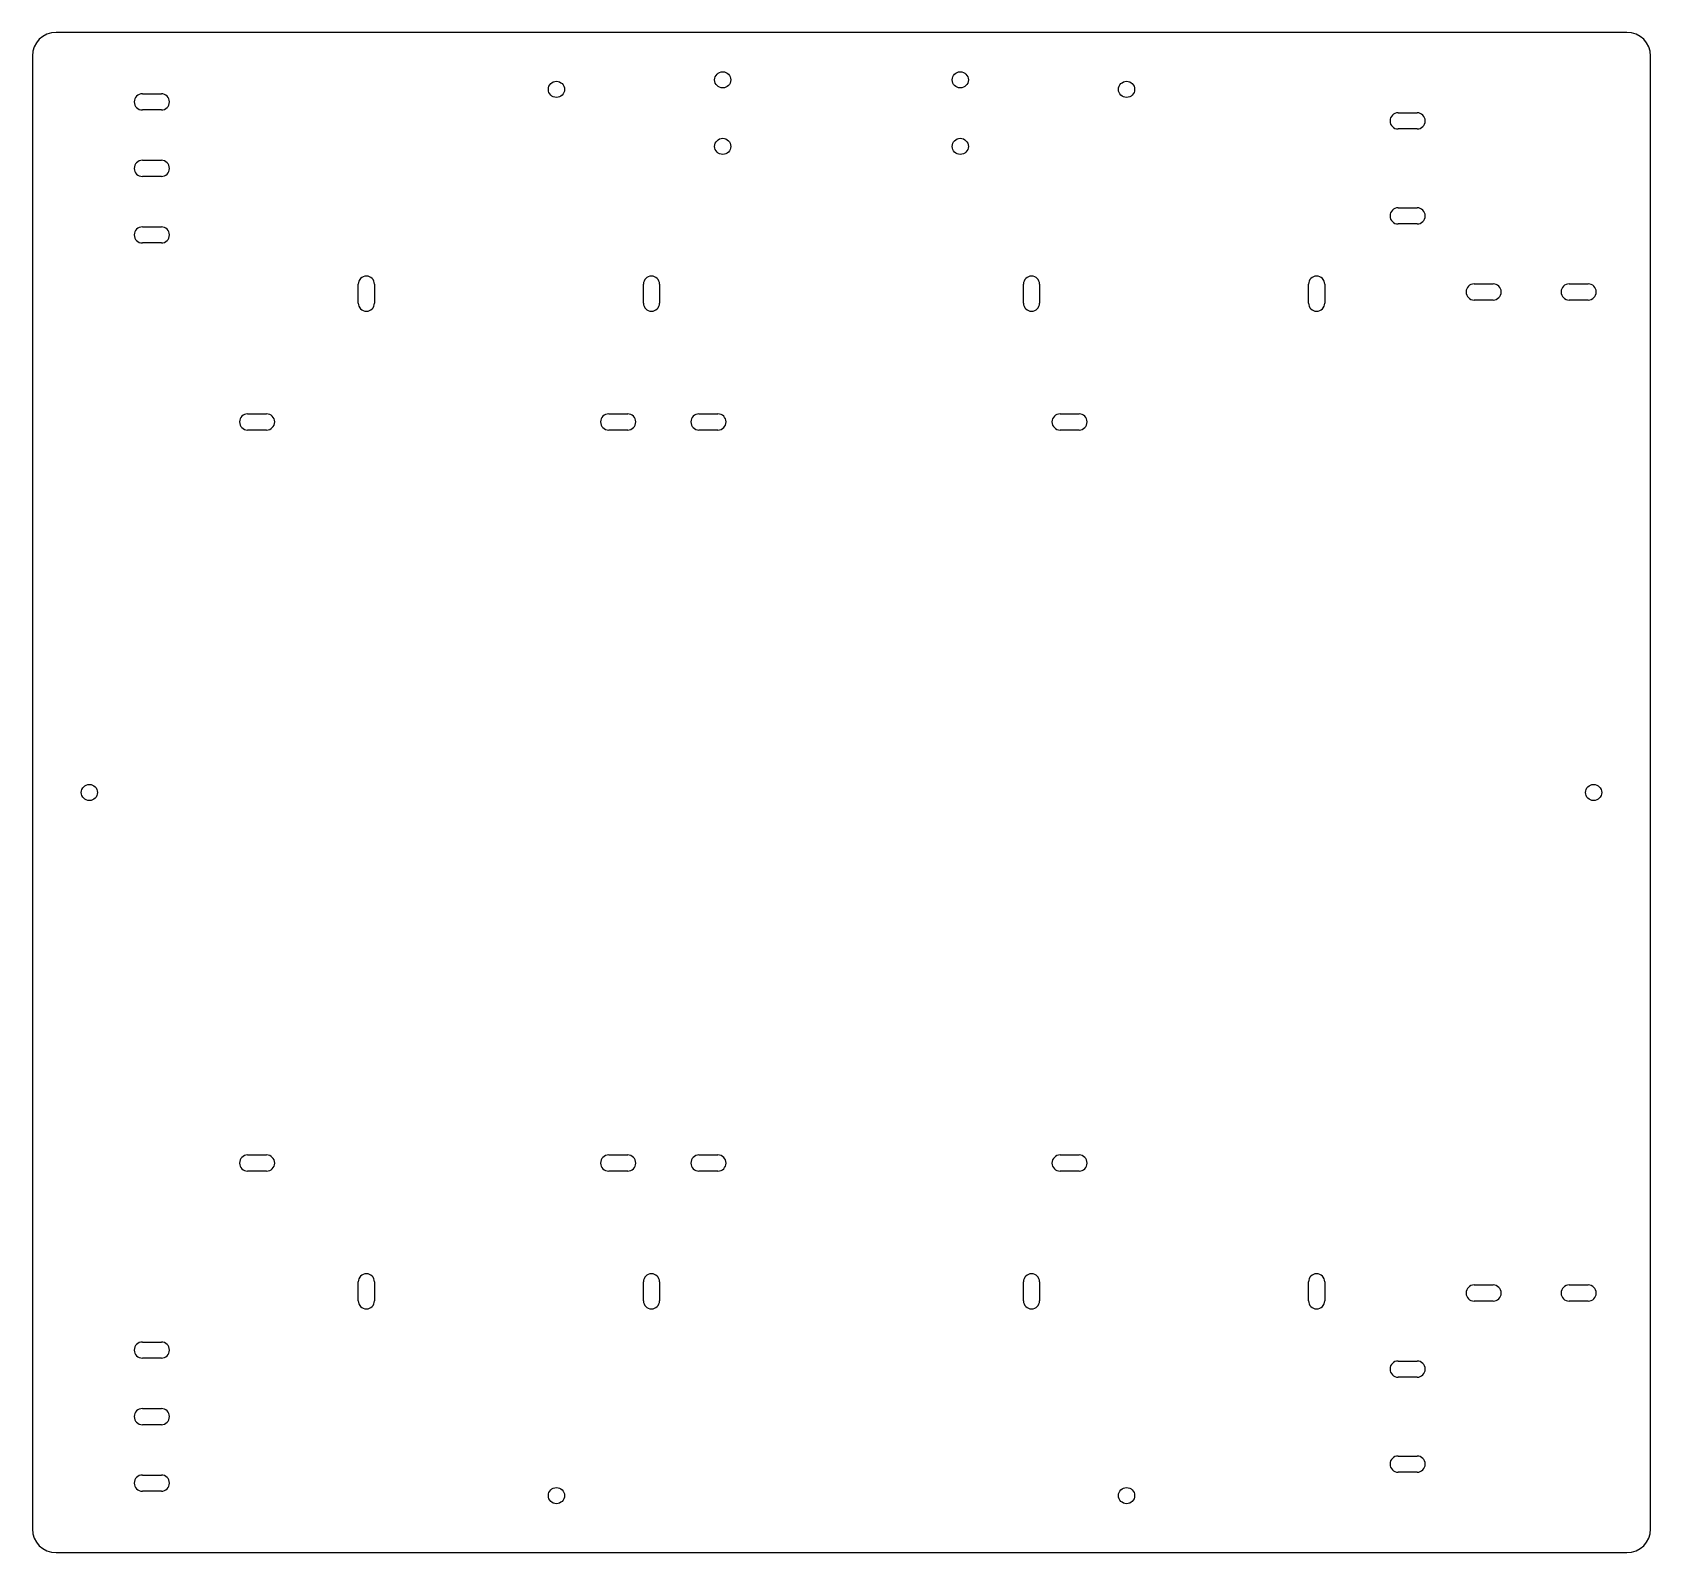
# Model space of a CAD drawing. Header units: millimetres. Extents: x -170 to 170, y -160 to 160.
import ezdxf

# ---------------------------------------------------------------- set-up
doc = ezdxf.new("R2010")
doc.units = ezdxf.units.MM
doc.layers.add('CUT', color=7, linetype='Continuous')

msp = doc.modelspace()

# ---------------------------------------------------------------- linework, layer by layer
at = {"layer": 'CUT'}
for p, q in [((165.3, 160), (-165.3, 160)), ((-170.3, 155), (-170.3, -155)), ((170.3, -155), (170.3, 155)), ((-147.15, 147.065), (-143.15, 147.065)), ((-143.15, 143.665), (-147.15, 143.665)), ((117.15, 143.065), (121.15, 143.065)), ((121.15, 139.665), (117.15, 139.665)), ((-147.15, 133.065), (-143.15, 133.065)), ((-143.15, 129.665), (-147.15, 129.665)), ((117.15, 123.065), (121.15, 123.065)), ((121.15, 119.665), (117.15, 119.665)), ((-147.15, 119.065), (-143.15, 119.065)), ((-143.15, 115.665), (-147.15, 115.665)), ((-101.7, 103), (-101.7, 107)), ((-98.3, 107), (-98.3, 103)), ((-41.7, 103), (-41.7, 107)), ((-38.3, 107), (-38.3, 103)), ((38.3, 103), (38.3, 107)), ((41.7, 107), (41.7, 103)), ((98.3, 103), (98.3, 107)), ((101.7, 107), (101.7, 103)), ((133.15, 107.065), (137.15, 107.065)), ((153.15, 107.065), (157.15, 107.065)), ((137.15, 103.665), (133.15, 103.665)), ((157.15, 103.665), (153.15, 103.665)), ((-125, 79.7), (-121, 79.7)), ((-49, 79.7), (-45, 79.7)), ((-30, 79.7), (-26, 79.7)), ((46, 79.7), (50, 79.7)), ((-121, 76.3), (-125, 76.3)), ((-45, 76.3), (-49, 76.3)), ((-26, 76.3), (-30, 76.3)), ((50, 76.3), (46, 76.3)), ((-125, -76.3), (-121, -76.3)), ((-49, -76.3), (-45, -76.3)), ((-30, -76.3), (-26, -76.3)), ((46, -76.3), (50, -76.3)), ((-121, -79.7), (-125, -79.7)), ((-45, -79.7), (-49, -79.7)), ((-26, -79.7), (-30, -79.7)), ((50, -79.7), (46, -79.7)), ((-101.7, -107), (-101.7, -103)), ((-98.3, -103), (-98.3, -107)), ((-41.7, -107), (-41.7, -103)), ((-38.3, -103), (-38.3, -107)), ((38.3, -107), (38.3, -103)), ((41.7, -103), (41.7, -107)), ((98.3, -107), (98.3, -103)), ((101.7, -103), (101.7, -107)), ((133.15, -103.665), (137.15, -103.665)), ((153.15, -103.665), (157.15, -103.665)), ((137.15, -107.065), (133.15, -107.065)), ((157.15, -107.065), (153.15, -107.065)), ((-147.15, -115.665), (-143.15, -115.665)), ((-143.15, -119.065), (-147.15, -119.065)), ((117.15, -119.665), (121.15, -119.665)), ((121.15, -123.065), (117.15, -123.065)), ((-147.15, -129.665), (-143.15, -129.665)), ((-143.15, -133.065), (-147.15, -133.065)), ((117.15, -139.665), (121.15, -139.665)), ((-147.15, -143.665), (-143.15, -143.665)), ((121.15, -143.065), (117.15, -143.065)), ((-143.15, -147.065), (-147.15, -147.065)), ((-165.3, -160), (165.3, -160))]:
    msp.add_line(p, q, dxfattribs=at)
for centre in [(-25, 150), (25, 150), (-60, 148), (60, 148), (-25, 136), (25, 136), (-158.3, 0), (158.3, 0), (-60, -148), (60, -148)]:
    msp.add_circle(centre, 1.7, dxfattribs=at)
for centre, radius, start, end in [((-165.3, 155), 5, 90, 180), ((165.3, 155), 5, 0, 90), ((-147.15, 145.365), 1.7, -270, -90), ((-143.15, 145.365), 1.7, -90, 90), ((117.15, 141.365), 1.7, -270, -90), ((121.15, 141.365), 1.7, -90, 90), ((-147.15, 131.365), 1.7, -270, -90), ((-143.15, 131.365), 1.7, -90, 90), ((117.15, 121.365), 1.7, -270, -90), ((121.15, 121.365), 1.7, -90, 90), ((-147.15, 117.365), 1.7, -270, -90), ((-143.15, 117.365), 1.7, -90, 90), ((-100, 107), 1.7, -360, -180), ((-40, 107), 1.7, -360, -180), ((40, 107), 1.7, -360, -180), ((100, 107), 1.7, -360, -180), ((133.15, 105.365), 1.7, -270, -90), ((137.15, 105.365), 1.7, -90, 90), ((153.15, 105.365), 1.7, -270, -90), ((157.15, 105.365), 1.7, -90, 90), ((-100, 103), 1.7, -180, 0), ((-40, 103), 1.7, -180, 0), ((40, 103), 1.7, -180, 0), ((100, 103), 1.7, -180, 0), ((-125, 78), 1.7, -270, -90), ((-121, 78), 1.7, -90, 90), ((-49, 78), 1.7, -270, -90), ((-45, 78), 1.7, -90, 90), ((-30, 78), 1.7, -270, -90), ((-26, 78), 1.7, -90, 90), ((46, 78), 1.7, -270, -90), ((50, 78), 1.7, -90, 90), ((-125, -78), 1.7, -270, -90), ((-121, -78), 1.7, -90, 90), ((-49, -78), 1.7, -270, -90), ((-45, -78), 1.7, -90, 90), ((-30, -78), 1.7, -270, -90), ((-26, -78), 1.7, -90, 90), ((46, -78), 1.7, -270, -90), ((50, -78), 1.7, -90, 90), ((-100, -103), 1.7, -360, -180), ((-40, -103), 1.7, -360, -180), ((40, -103), 1.7, -360, -180), ((100, -103), 1.7, -360, -180), ((133.15, -105.365), 1.7, -270, -90), ((137.15, -105.365), 1.7, -90, 90), ((153.15, -105.365), 1.7, -270, -90), ((157.15, -105.365), 1.7, -90, 90), ((-100, -107), 1.7, -180, 0), ((-40, -107), 1.7, -180, 0), ((40, -107), 1.7, -180, 0), ((100, -107), 1.7, -180, 0), ((-147.15, -117.365), 1.7, -270, -90), ((-143.15, -117.365), 1.7, -90, 90), ((117.15, -121.365), 1.7, -270, -90), ((121.15, -121.365), 1.7, -90, 90), ((-147.15, -131.365), 1.7, -270, -90), ((-143.15, -131.365), 1.7, -90, 90), ((117.15, -141.365), 1.7, -270, -90), ((121.15, -141.365), 1.7, -90, 90), ((-147.15, -145.365), 1.7, -270, -90), ((-143.15, -145.365), 1.7, -90, 90), ((-165.3, -155), 5, 180, 270), ((165.3, -155), 5, 270, 360)]:
    msp.add_arc(centre, radius, start, end, dxfattribs=at)

doc.saveas('drawing.dxf')
